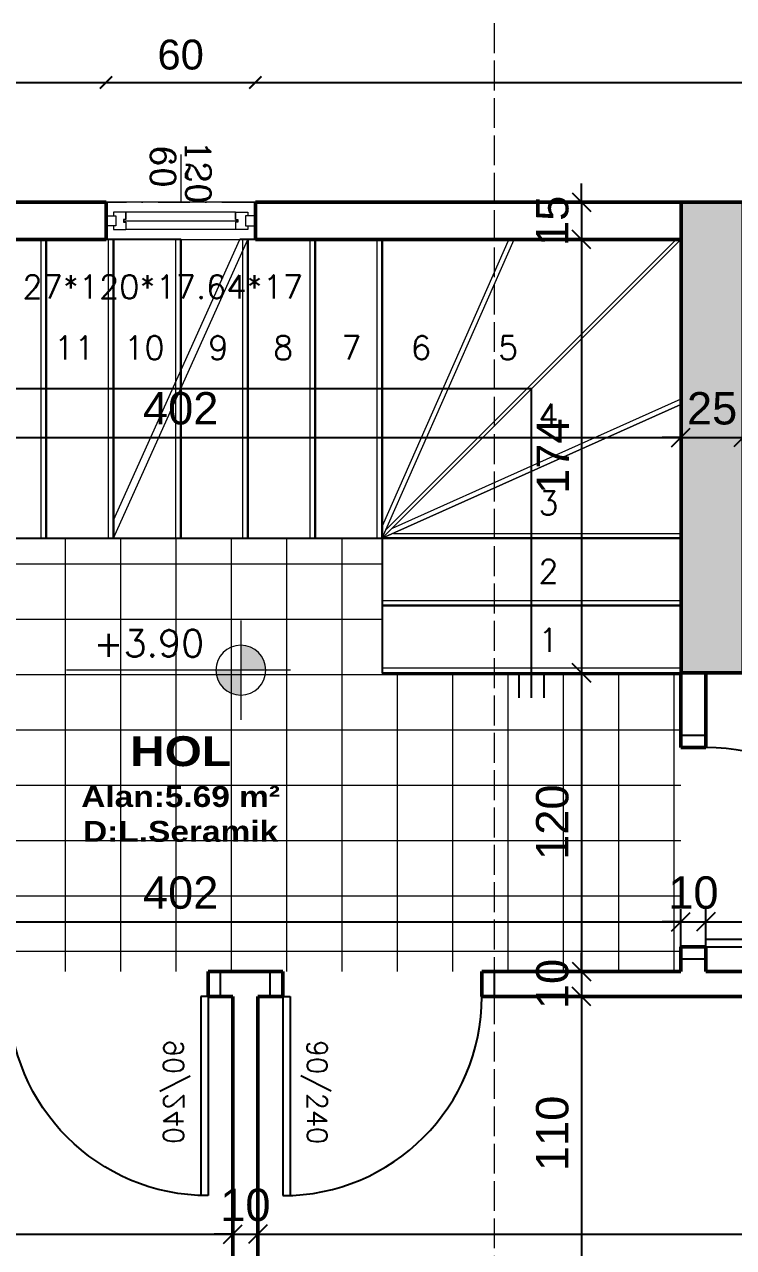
# Model space of a CAD drawing. Header units: millimetres. Extents: x 14753 to 45183, y 5640 to 19518.
# Drawn here: x 22125.2 to 22410.1, y 18725.8 to 19217 of the extents above; entities that cross this region are included whole.
import ezdxf

# ---------------------------------------------------------------- set-up
doc = ezdxf.new("R2010")
doc.units = ezdxf.units.MM
doc.linetypes.add('ACAD_ISO02W100', pattern=[15, 12, -3])
doc.linetypes.add('DASHDOT', pattern=[25.4, 12.7, -6.35, 0, -6.35])
for name, color, linetype, lineweight in [('Duvar', 1, 'Continuous', 50), ('GORUNUS_6_TWA', 69, 'Continuous', 9), ('k aks', 44, 'DASHDOT', 18), ('k dis olcu', 43, 'Continuous', 18), ('k ic olcu', 254, 'Continuous', 18), ('k kolon', 1, 'Continuous', 53), ('k kot', 31, 'Continuous', 20), ('k pencere', 4, 'Continuous', 25), ('k tarama', 252, 'Continuous', 9), ('k ıslak mekan tarama', 252, 'Continuous', 9), ('kesiklii çizgi', 244, 'ACAD_ISO02W100', 5), ('Kolon', 30, 'Continuous', 50)]:
    doc.layers.add(name, color=color, linetype=linetype, lineweight=lineweight)
for name, color, linetype in [('kapı', 11, 'Continuous'), ('merdivenn', 20, 'Continuous'), ('pencere', 2, 'Continuous'), ('Standart', 7, 'Continuous'), ('YAzı', 7, 'Continuous')]:
    doc.layers.add(name, color=color, linetype=linetype)
doc.styles.add('OLCU', font='romans.shx')
doc.styles.get("Standard").update_dxf_attribs({"font": 'arial.ttf'})
doc.styles.add('TCOMPLEX', font='complex.shx')
doc.styles.add('Vaziyet Yazı', font='bgothm.ttf', dxfattribs={"height": 25})
doc.dimstyles.new('icolcu', dxfattribs={"dimtxt": 13, "dimasz": 7.5, "dimexe": 5, "dimexo": 5, "dimgap": 5, "dimtad": 1, "dimdec": 0, "dimtxsty": 'Standard', "dimblk": 'OBLIQUE', "dimcen": 2.5, "dimdle": 5, "dimclrd": 256, "dimclre": 256, "dimclrt": 256, "dimadec": 4, "dimazin": 0, "dimtfac": 1, "dimtdec": 0, "dimtix": 1, "dimtmove": 2, "dimatfit": 3, "dimldrblk": 'OBLIQUE', "dimfxl": 1, "dimarcsym": 0})
doc.dimstyles.new('icölcü', dxfattribs={"dimtxt": 12, "dimasz": 5, "dimexe": 1.25, "dimexo": 0.625, "dimgap": 5, "dimtad": 1, "dimdec": 0, "dimtxsty": 'Standard', "dimblk": 'ARCHTICK', "dimcen": -10, "dimse1": 1, "dimse2": 1, "dimadec": 0, "dimazin": 0, "dimtfac": 1, "dimtdec": 0, "dimtix": 1, "dimtmove": 0, "dimatfit": 3, "dimldrblk": 'ARCHTICK', "dimfxl": 1, "dimarcsym": 0})

# ---------------------------------------------------------------- blocks, each defined once
blk = doc.blocks.new('90 lık kapı 2')
at = {"layer": 'kapı'}
for p, q in [((4417.29, 2446.43), (4417.29, 2526.37)), ((4420.24, 2446.43), (4420.24, 2526.43)), ((4335.24, 2436.43), (4335.24, 2446.43)), ((4335.24, 2446.43), (4340.24, 2446.43)), ((4340.24, 2446.43), (4340.24, 2436.43)), ((4420.24, 2446.43), (4417.29, 2446.43)), ((4420.24, 2436.43), (4420.24, 2446.43)), ((4420.24, 2446.43), (4425.24, 2446.43)), ((4425.24, 2446.43), (4425.24, 2436.43)), ((4340.24, 2436.43), (4335.24, 2436.43)), ((4425.24, 2436.43), (4420.24, 2436.43))]:
    blk.add_line(p, q, dxfattribs=at)
blk.add_arc((4420.24, 2446.43), 80, 90, 180, dxfattribs=at)
at = {"layer": 'kapı', "style": 'OLCU'}
blk.add_text('90/240', height=8, rotation=90, dxfattribs=at).set_placement((4410.36, 2463.91))
blk = doc.blocks.new('60-120')
at = {"layer": 'GORUNUS_6_TWA', "color": 2, "linetype": 'Continuous', "ltscale": 0.02}
for p, q in [((374289.58, 4546016.34), (374289.58, 4545997.16)), ((374311.58, 4545993.16), (374267.58, 4545993.16)), ((374266.58, 4545989.66), (374312.58, 4545989.66)), ((374311.58, 4545986.16), (374267.58, 4545986.16))]:
    blk.add_line(p, q, dxfattribs=at)
blk.add_lwpolyline([(374319.58, 4545997.16), (374259.58, 4545997.16), (374259.58, 4545982.16), (374319.58, 4545982.16)], close=True, dxfattribs=at)
for points in [[(374267.58, 4545993.16), (374262.58, 4545993.16), (374262.58, 4545991.66)], [(374267.58, 4545990.16), (374267.58, 4545993.16), (374267.58, 4545993.16), (374267.58, 4545990.16), (374266.58, 4545990.16), (374266.58, 4545989.16), (374267.58, 4545989.16), (374267.58, 4545986.16)], [(374311.58, 4545993.16), (374316.58, 4545993.16), (374316.58, 4545991.66)], [(374311.58, 4545990.16), (374311.58, 4545993.16), (374311.58, 4545993.16), (374311.58, 4545990.16), (374312.58, 4545990.16), (374312.58, 4545989.16), (374311.58, 4545989.16), (374311.58, 4545986.16)], [(374259.58, 4545991.66), (374263.58, 4545991.66), (374263.58, 4545987.66), (374259.58, 4545987.66), (374259.58, 4545991.66)], [(374262.58, 4545987.66), (374262.58, 4545986.16), (374267.58, 4545986.16), (374267.58, 4545986.16)], [(374316.58, 4545987.66), (374316.58, 4545986.16), (374311.58, 4545986.16), (374311.58, 4545986.16)], [(374319.58, 4545991.66), (374315.58, 4545991.66), (374315.58, 4545987.66), (374319.58, 4545987.66), (374319.58, 4545991.66)]]:
    blk.add_lwpolyline(points, dxfattribs=at)
at = {"layer": 'GORUNUS_6_TWA', "color": 2, "linetype": 'Continuous', "ltscale": 0.02, "style": 'TCOMPLEX'}
for s, p in [('60', (374277.47, 4546019.94)), ('120', (374291.65, 4546022.08))]:
    blk.add_text(s, height=10, rotation=270, dxfattribs=at).set_placement(p)
blk = doc.blocks.new('KESİT')
at = {"layer": 'kesiklii çizgi', "color": 3}
blk.add_line((381060, 4552610), (381060, 4551290), dxfattribs=at)
blk = doc.blocks.new('AKS-KOLON')
at = {"layer": 'k tarama'}
h = blk.add_hatch(dxfattribs=at)
h.set_pattern_fill('ANSI33', color=256, scale=1.5)
h.set_pattern_definition([(45, (-7754.55, -1210.899), (-6.73519209, 6.73519209), []), (45, (-7747.815, -1210.899), (-6.73519209, 6.73519209), [4.7625, -2.38125])])
h.paths.add_polyline_path([(376943.55, 4551394.22), (376918.55, 4551394.22), (376918.55, 4551205.22), (376943.55, 4551205.22)])
h.paths.add_polyline_path([(376516.55, 4551394.22), (376491.55, 4551394.22), (376491.55, 4551205.22), (376516.55, 4551205.22)])
h.paths.add_polyline_path([(376352.55, 4551394.22), (376317.55, 4551394.22), (376317.55, 4551334.22), (376352.55, 4551334.22)])
h.paths.add_polyline_path([(376377.55, 4550775.22), (376317.55, 4550775.22), (376317.55, 4550740.22), (376377.55, 4550740.22)])
h.paths.add_polyline_path([(376943.55, 4550800.22), (376908.55, 4550800.22), (376908.55, 4550740.22), (376943.55, 4550740.22)])
h.paths.add_polyline_path([(377393.55, 4550800.22), (377358.55, 4550800.22), (377358.55, 4550740.22), (377393.55, 4550740.22)])
at = {"layer": 'Duvar'}
blk.add_lwpolyline([(376918.55, 4551394.22), (376943.55, 4551394.22), (376943.55, 4551205.22)], dxfattribs=at)
at = {"layer": 'k aks'}
blk.add_line((376147.55, 4551394.22), (377609.55, 4551394.22), dxfattribs=at)
at = {"layer": 'Kolon'}
blk.add_lwpolyline([(376918.55, 4551394.22), (376943.55, 4551394.22), (376943.55, 4551205.22), (376918.55, 4551205.22)], close=True, dxfattribs=at)
blk = doc.blocks.new('_ArchTick')
at = {"color": 0, "linetype": 'ByBlock', "const_width": 0.15}
blk.add_lwpolyline([(-0.5, -0.5), (0.5, 0.5)], dxfattribs=at)
blk = doc.blocks.new('*D138')
at = {"layer": 'Defpoints', "color": 0, "transparency": 16777216}
for p in [(22157.97, 19193.69), (21922.47, 19145.61), (22157.97, 19145.61)]:
    blk.add_point(p, dxfattribs=at)
at = {"layer": 'k dis olcu', "color": 0, "lineweight": -2, "transparency": 16777216}
blk.add_line((21922.47, 19193.69), (22157.97, 19193.69), dxfattribs=at)
at = {"layer": 'k dis olcu', "color": 0, "lineweight": -2, "transparency": 16777216, "xscale": 5, "yscale": 5, "zscale": 5, "rotation": 180}
blk.add_blockref('_ArchTick', (21922.47, 19193.69), dxfattribs=at)
at = {"layer": 'k dis olcu', "color": 0, "lineweight": -2, "transparency": 16777216, "xscale": 5, "yscale": 5, "zscale": 5}
blk.add_blockref('_ArchTick', (22157.97, 19193.69), dxfattribs=at)
at = {"layer": 'k dis olcu', "color": 0, "transparency": 16777216, "insert": (22040.22, 19204.82), "char_height": 12, "attachment_point": 5}
blk.add_mtext('236', dxfattribs=at)
blk = doc.blocks.new('*D139')
at = {"layer": 'Defpoints', "color": 0, "transparency": 16777216}
for p in [(22217.97, 19193.69), (22157.97, 19145.61), (22217.97, 19145.61)]:
    blk.add_point(p, dxfattribs=at)
at = {"layer": 'k dis olcu', "color": 0, "lineweight": -2, "transparency": 16777216}
blk.add_line((22157.97, 19193.69), (22217.97, 19193.69), dxfattribs=at)
at = {"layer": 'k dis olcu', "color": 0, "lineweight": -2, "transparency": 16777216, "xscale": 5, "yscale": 5, "zscale": 5, "rotation": 180}
blk.add_blockref('_ArchTick', (22157.97, 19193.69), dxfattribs=at)
at = {"layer": 'k dis olcu', "color": 0, "lineweight": -2, "transparency": 16777216, "xscale": 5, "yscale": 5, "zscale": 5}
blk.add_blockref('_ArchTick', (22217.97, 19193.69), dxfattribs=at)
at = {"layer": 'k dis olcu', "color": 0, "transparency": 16777216, "insert": (22187.97, 19204.82), "char_height": 12, "attachment_point": 5}
blk.add_mtext('60', dxfattribs=at)
blk = doc.blocks.new('*D140')
at = {"layer": 'Defpoints', "color": 0, "transparency": 16777216}
for p in [(22863.97, 19193.69), (22217.97, 19145.61), (22863.97, 19145.61)]:
    blk.add_point(p, dxfattribs=at)
at = {"layer": 'k dis olcu', "color": 0, "lineweight": -2, "transparency": 16777216}
blk.add_line((22217.97, 19193.69), (22863.97, 19193.69), dxfattribs=at)
at = {"layer": 'k dis olcu', "color": 0, "lineweight": -2, "transparency": 16777216, "xscale": 5, "yscale": 5, "zscale": 5, "rotation": 180}
blk.add_blockref('_ArchTick', (22217.97, 19193.69), dxfattribs=at)
at = {"layer": 'k dis olcu', "color": 0, "lineweight": -2, "transparency": 16777216, "xscale": 5, "yscale": 5, "zscale": 5}
blk.add_blockref('_ArchTick', (22863.97, 19193.69), dxfattribs=at)
at = {"layer": 'k dis olcu', "color": 0, "transparency": 16777216, "insert": (22540.97, 19204.82), "char_height": 12, "attachment_point": 5}
blk.add_mtext('646', dxfattribs=at)
blk = doc.blocks.new('_Oblique')
at = {"color": 0, "linetype": 'ByBlock', "lineweight": -2}
blk.add_line((-0.5, -0.5), (0.5, 0.5), dxfattribs=at)
blk = doc.blocks.new('*D337')
at = {"layer": 'Defpoints', "color": 0, "transparency": 16777216}
for p in [(21802.97, 18731.18), (22208.97, 18731.18), (22208.97, 18731.18)]:
    blk.add_point(p, dxfattribs=at)
at = {"layer": 'k ic olcu', "lineweight": -2, "transparency": 16777216}
blk.add_line((21797.97, 18731.18), (22213.97, 18731.18), dxfattribs=at)
at = {"layer": 'k ic olcu', "lineweight": -2, "transparency": 16777216, "xscale": 7.5, "yscale": 7.5, "zscale": 7.5, "rotation": 180}
blk.add_blockref('_Oblique', (21802.97, 18731.18), dxfattribs=at)
at = {"layer": 'k ic olcu', "lineweight": -2, "transparency": 16777216, "xscale": 7.5, "yscale": 7.5, "zscale": 7.5}
blk.add_blockref('_Oblique', (22208.97, 18731.18), dxfattribs=at)
at = {"layer": 'k ic olcu', "transparency": 16777216, "insert": (22005.97, 18742.82), "char_height": 13, "attachment_point": 5}
blk.add_mtext('406', dxfattribs=at)
blk = doc.blocks.new('*D271')
at = {"layer": 'Defpoints', "color": 0, "transparency": 16777216}
for p in [(22208.97, 18731.18), (22218.97, 18731.18), (22218.97, 18731.18)]:
    blk.add_point(p, dxfattribs=at)
at = {"layer": 'k ic olcu', "lineweight": -2, "transparency": 16777216}
for p, q in [((22208.97, 18731.18), (22201.47, 18731.18)), ((22208.97, 18731.18), (22218.97, 18731.18)), ((22218.97, 18731.18), (22226.47, 18731.18))]:
    blk.add_line(p, q, dxfattribs=at)
at = {"layer": 'k ic olcu', "lineweight": -2, "transparency": 16777216, "xscale": 7.5, "yscale": 7.5, "zscale": 7.5}
blk.add_blockref('_Oblique', (22208.97, 18731.18), dxfattribs=at)
at = {"layer": 'k ic olcu', "lineweight": -2, "transparency": 16777216, "xscale": 7.5, "yscale": 7.5, "zscale": 7.5, "rotation": 180}
blk.add_blockref('_Oblique', (22218.97, 18731.18), dxfattribs=at)
at = {"layer": 'k ic olcu', "transparency": 16777216, "insert": (22213.97, 18742.82), "char_height": 13, "attachment_point": 5}
blk.add_mtext('10', dxfattribs=at)
blk = doc.blocks.new('*D272')
at = {"layer": 'Defpoints', "color": 0, "transparency": 16777216}
for p in [(22218.97, 18731.18), (22848.97, 18731.18), (22848.97, 18731.18)]:
    blk.add_point(p, dxfattribs=at)
at = {"layer": 'k ic olcu', "lineweight": -2, "transparency": 16777216}
blk.add_line((22213.97, 18731.18), (22853.97, 18731.18), dxfattribs=at)
at = {"layer": 'k ic olcu', "lineweight": -2, "transparency": 16777216, "xscale": 7.5, "yscale": 7.5, "zscale": 7.5, "rotation": 180}
blk.add_blockref('_Oblique', (22218.97, 18731.18), dxfattribs=at)
at = {"layer": 'k ic olcu', "lineweight": -2, "transparency": 16777216, "xscale": 7.5, "yscale": 7.5, "zscale": 7.5}
blk.add_blockref('_Oblique', (22848.97, 18731.18), dxfattribs=at)
at = {"layer": 'k ic olcu', "transparency": 16777216, "insert": (22533.97, 18742.82), "char_height": 13, "attachment_point": 5}
blk.add_mtext('630', dxfattribs=at)
blk = doc.blocks.new('*D274')
at = {"layer": 'Defpoints', "color": 0, "transparency": 16777216}
for p in [(22348.97, 19145.61), (22348.97, 19130.61), (22348.97, 19130.61)]:
    blk.add_point(p, dxfattribs=at)
at = {"layer": 'k ic olcu', "lineweight": -2, "transparency": 16777216}
for p, q in [((22348.97, 19145.61), (22348.97, 19153.11)), ((22348.97, 19145.61), (22348.97, 19130.61)), ((22353.97, 19145.61), (22353.97, 19145.61)), ((22348.97, 19130.61), (22348.97, 19123.11)), ((22353.97, 19130.61), (22353.97, 19130.61))]:
    blk.add_line(p, q, dxfattribs=at)
at = {"layer": 'k ic olcu', "lineweight": -2, "transparency": 16777216, "xscale": 7.5, "yscale": 7.5, "zscale": 7.5}
for p, rotation in [((22348.97, 19145.61), 270), ((22348.97, 19130.61), 90)]:
    blk.add_blockref('_Oblique', p, dxfattribs=dict(at, rotation=rotation))
at = {"layer": 'k ic olcu', "transparency": 16777216, "insert": (22337.33, 19138.11), "char_height": 13, "attachment_point": 5, "rotation": 90}
blk.add_mtext('15', dxfattribs=at)
blk = doc.blocks.new('*D131')
at = {"layer": 'Defpoints', "color": 0, "transparency": 16777216}
for p in [(22348.97, 19130.61), (22348.97, 18956.61), (22348.97, 18956.61)]:
    blk.add_point(p, dxfattribs=at)
at = {"layer": 'k ic olcu', "lineweight": -2, "transparency": 16777216}
for p, q in [((22348.97, 19135.61), (22348.97, 18951.61)), ((22353.97, 19130.61), (22353.97, 19130.61)), ((22353.97, 18956.61), (22353.97, 18956.61))]:
    blk.add_line(p, q, dxfattribs=at)
at = {"layer": 'k ic olcu', "lineweight": -2, "transparency": 16777216, "xscale": 7.5, "yscale": 7.5, "zscale": 7.5}
for p, rotation in [((22348.97, 19130.61), 90), ((22348.97, 18956.61), 270)]:
    blk.add_blockref('_Oblique', p, dxfattribs=dict(at, rotation=rotation))
at = {"layer": 'k ic olcu', "transparency": 16777216, "insert": (22337.45, 19043.61), "char_height": 13, "attachment_point": 5, "rotation": 90}
blk.add_mtext('174', dxfattribs=at)
blk = doc.blocks.new('*D275')
at = {"layer": 'Defpoints', "color": 0, "transparency": 16777216}
for p in [(22348.97, 18956.61), (22348.97, 18836.61), (22348.97, 18836.61)]:
    blk.add_point(p, dxfattribs=at)
at = {"layer": 'k ic olcu', "lineweight": -2, "transparency": 16777216}
for p, q in [((22348.97, 18961.61), (22348.97, 18831.61)), ((22353.97, 18956.61), (22353.97, 18956.61)), ((22353.97, 18836.61), (22353.97, 18836.61))]:
    blk.add_line(p, q, dxfattribs=at)
at = {"layer": 'k ic olcu', "lineweight": -2, "transparency": 16777216, "xscale": 7.5, "yscale": 7.5, "zscale": 7.5}
for p, rotation in [((22348.97, 18956.61), 90), ((22348.97, 18836.61), 270)]:
    blk.add_blockref('_Oblique', p, dxfattribs=dict(at, rotation=rotation))
at = {"layer": 'k ic olcu', "transparency": 16777216, "insert": (22337.33, 18896.61), "char_height": 13, "attachment_point": 5, "rotation": 90}
blk.add_mtext('120', dxfattribs=at)
blk = doc.blocks.new('*D276')
at = {"layer": 'Defpoints', "color": 0, "transparency": 16777216}
for p in [(22348.97, 18836.61), (22348.97, 18826.61), (22348.97, 18826.61)]:
    blk.add_point(p, dxfattribs=at)
at = {"layer": 'k ic olcu', "lineweight": -2, "transparency": 16777216}
for p, q in [((22348.97, 18836.61), (22348.97, 18844.11)), ((22348.97, 18836.61), (22348.97, 18826.61)), ((22353.97, 18836.61), (22353.97, 18836.61)), ((22348.97, 18826.61), (22348.97, 18819.11)), ((22353.97, 18826.61), (22353.97, 18826.61))]:
    blk.add_line(p, q, dxfattribs=at)
at = {"layer": 'k ic olcu', "lineweight": -2, "transparency": 16777216, "xscale": 7.5, "yscale": 7.5, "zscale": 7.5}
for p, rotation in [((22348.97, 18836.61), 270), ((22348.97, 18826.61), 90)]:
    blk.add_blockref('_Oblique', p, dxfattribs=dict(at, rotation=rotation))
at = {"layer": 'k ic olcu', "transparency": 16777216, "insert": (22337.33, 18831.61), "char_height": 13, "attachment_point": 5, "rotation": 90}
blk.add_mtext('10', dxfattribs=at)
blk = doc.blocks.new('*D277')
at = {"layer": 'Defpoints', "color": 0, "transparency": 16777216}
for p in [(22348.97, 18826.61), (22328.97, 18716.61), (22348.97, 18716.61)]:
    blk.add_point(p, dxfattribs=at)
at = {"layer": 'k ic olcu', "lineweight": -2, "transparency": 16777216}
for p, q in [((22348.97, 18831.61), (22348.97, 18711.61)), ((22353.97, 18826.61), (22353.97, 18826.61)), ((22333.97, 18716.61), (22353.97, 18716.61))]:
    blk.add_line(p, q, dxfattribs=at)
at = {"layer": 'k ic olcu', "lineweight": -2, "transparency": 16777216, "xscale": 7.5, "yscale": 7.5, "zscale": 7.5}
for p, rotation in [((22348.97, 18826.61), 90), ((22348.97, 18716.61), 270)]:
    blk.add_blockref('_Oblique', p, dxfattribs=dict(at, rotation=rotation))
at = {"layer": 'k ic olcu', "transparency": 16777216, "insert": (22337.33, 18771.61), "char_height": 13, "attachment_point": 5, "rotation": 90}
blk.add_mtext('110', dxfattribs=at)
blk = doc.blocks.new('*D293')
at = {"layer": 'Defpoints', "color": 0, "transparency": 16777216}
for p in [(22388.97, 18856.61), (21986.97, 18836.61), (22388.97, 18836.61)]:
    blk.add_point(p, dxfattribs=at)
at = {"layer": 'k ic olcu', "lineweight": -2, "transparency": 16777216}
for p, q in [((21986.97, 18841.61), (21986.97, 18861.61)), ((22388.97, 18841.61), (22388.97, 18861.61)), ((21981.97, 18856.61), (22393.97, 18856.61))]:
    blk.add_line(p, q, dxfattribs=at)
at = {"layer": 'k ic olcu', "lineweight": -2, "transparency": 16777216, "xscale": 7.5, "yscale": 7.5, "zscale": 7.5, "rotation": 180}
blk.add_blockref('_Oblique', (21986.97, 18856.61), dxfattribs=at)
at = {"layer": 'k ic olcu', "lineweight": -2, "transparency": 16777216, "xscale": 7.5, "yscale": 7.5, "zscale": 7.5}
blk.add_blockref('_Oblique', (22388.97, 18856.61), dxfattribs=at)
at = {"layer": 'k ic olcu', "transparency": 16777216, "insert": (22187.97, 18868.25), "char_height": 13, "attachment_point": 5}
blk.add_mtext('402', dxfattribs=at)
blk = doc.blocks.new('*D294')
at = {"layer": 'Defpoints', "color": 0, "transparency": 16777216}
for p in [(22398.97, 18856.61), (22388.97, 18836.61), (22398.97, 18836.61)]:
    blk.add_point(p, dxfattribs=at)
at = {"layer": 'k ic olcu', "lineweight": -2, "transparency": 16777216}
for p, q in [((22388.97, 18841.61), (22388.97, 18861.61)), ((22398.97, 18841.61), (22398.97, 18861.61)), ((22388.97, 18856.61), (22381.47, 18856.61)), ((22388.97, 18856.61), (22398.97, 18856.61)), ((22398.97, 18856.61), (22406.47, 18856.61))]:
    blk.add_line(p, q, dxfattribs=at)
at = {"layer": 'k ic olcu', "lineweight": -2, "transparency": 16777216, "xscale": 7.5, "yscale": 7.5, "zscale": 7.5}
blk.add_blockref('_Oblique', (22388.97, 18856.61), dxfattribs=at)
at = {"layer": 'k ic olcu', "lineweight": -2, "transparency": 16777216, "xscale": 7.5, "yscale": 7.5, "zscale": 7.5, "rotation": 180}
blk.add_blockref('_Oblique', (22398.97, 18856.61), dxfattribs=at)
at = {"layer": 'k ic olcu', "transparency": 16777216, "insert": (22393.97, 18868.25), "char_height": 13, "attachment_point": 5}
blk.add_mtext('10', dxfattribs=at)
blk = doc.blocks.new('*D295')
at = {"layer": 'Defpoints', "color": 0, "transparency": 16777216}
for p in [(22848.97, 18856.61), (22398.97, 18836.61), (22848.97, 18836.61)]:
    blk.add_point(p, dxfattribs=at)
at = {"layer": 'k ic olcu', "lineweight": -2, "transparency": 16777216}
for p, q in [((22398.97, 18841.61), (22398.97, 18861.61)), ((22848.97, 18841.61), (22848.97, 18861.61)), ((22393.97, 18856.61), (22853.97, 18856.61))]:
    blk.add_line(p, q, dxfattribs=at)
at = {"layer": 'k ic olcu', "lineweight": -2, "transparency": 16777216, "xscale": 7.5, "yscale": 7.5, "zscale": 7.5, "rotation": 180}
blk.add_blockref('_Oblique', (22398.97, 18856.61), dxfattribs=at)
at = {"layer": 'k ic olcu', "lineweight": -2, "transparency": 16777216, "xscale": 7.5, "yscale": 7.5, "zscale": 7.5}
blk.add_blockref('_Oblique', (22848.97, 18856.61), dxfattribs=at)
at = {"layer": 'k ic olcu', "transparency": 16777216, "insert": (22623.97, 18868.25), "char_height": 13, "attachment_point": 5}
blk.add_mtext('450', dxfattribs=at)
blk = doc.blocks.new('*D298')
at = {"layer": 'Defpoints', "color": 0, "transparency": 16777216}
for p in [(21986.97, 19062.15), (22388.97, 19051.11), (22388.97, 19051.11)]:
    blk.add_point(p, dxfattribs=at)
at = {"layer": 'k ic olcu', "lineweight": -2, "transparency": 16777216}
for p, q in [((21986.97, 19057.15), (21986.97, 19046.11)), ((21981.97, 19051.11), (22393.97, 19051.11))]:
    blk.add_line(p, q, dxfattribs=at)
at = {"layer": 'k ic olcu', "lineweight": -2, "transparency": 16777216, "xscale": 7.5, "yscale": 7.5, "zscale": 7.5, "rotation": 180}
blk.add_blockref('_Oblique', (21986.97, 19051.11), dxfattribs=at)
at = {"layer": 'k ic olcu', "lineweight": -2, "transparency": 16777216, "xscale": 7.5, "yscale": 7.5, "zscale": 7.5}
blk.add_blockref('_Oblique', (22388.97, 19051.11), dxfattribs=at)
at = {"layer": 'k ic olcu', "transparency": 16777216, "insert": (22187.97, 19062.75), "char_height": 13, "attachment_point": 5}
blk.add_mtext('402', dxfattribs=at)
blk = doc.blocks.new('*D299')
at = {"layer": 'Defpoints', "color": 0, "transparency": 16777216}
for p in [(22388.97, 19051.11), (22413.97, 19051.11), (22413.97, 19051.11)]:
    blk.add_point(p, dxfattribs=at)
at = {"layer": 'k ic olcu', "lineweight": -2, "transparency": 16777216}
for p, q in [((22388.97, 19051.11), (22381.47, 19051.11)), ((22388.97, 19051.11), (22413.97, 19051.11)), ((22413.97, 19051.11), (22421.47, 19051.11))]:
    blk.add_line(p, q, dxfattribs=at)
at = {"layer": 'k ic olcu', "lineweight": -2, "transparency": 16777216, "xscale": 7.5, "yscale": 7.5, "zscale": 7.5}
blk.add_blockref('_Oblique', (22388.97, 19051.11), dxfattribs=at)
at = {"layer": 'k ic olcu', "lineweight": -2, "transparency": 16777216, "xscale": 7.5, "yscale": 7.5, "zscale": 7.5, "rotation": 180}
blk.add_blockref('_Oblique', (22413.97, 19051.11), dxfattribs=at)
at = {"layer": 'k ic olcu', "transparency": 16777216, "insert": (22401.47, 19062.75), "char_height": 13, "attachment_point": 5}
blk.add_mtext('25', dxfattribs=at)
blk = doc.blocks.new('dfssdfaswerfawef')
at = {"layer": 'k kot'}
h = blk.add_hatch(color=256, dxfattribs=at)
h.dxf.hatch_style = 1
h.paths.add_polyline_path([(9693.94, 3364.49, 0.414214), (9683.94, 3354.49), (9693.94, 3354.49)])
h.paths.add_polyline_path([(9693.94, 3354.49), (9693.94, 3344.49, 0.414214), (9703.94, 3354.49)])
for p, q in [((9693.94, 3374.49), (9693.94, 3334.49)), ((9673.94, 3354.49), (9763.94, 3354.49))]:
    blk.add_line(p, q, dxfattribs=at)
blk.add_circle((9693.94, 3354.49), 10, dxfattribs=at)

msp = doc.modelspace()

# ---------------------------------------------------------------- hatches: boundary and pattern name
at = {"layer": 'k ıslak mekan tarama'}
h = msp.add_hatch(dxfattribs=at)
h.set_pattern_fill('NET', color=256, scale=7)
h.set_pattern_definition([(0, (-362284.125, -4533257.538), (0, 22.225), []), (90, (-362284.125, -4533257.538), (-22.225, 1e-15), [])])
h.paths.add_polyline_path([(21976.97, 18956.61), (21961.97, 18956.61), (21961.97, 19130.61), (21945.97, 19130.61), (21945.97, 19082.61), (21909.22, 19082.61), (21909.22, 19130.61), (21892.97, 19130.61), (21892.97, 19020.88), (21802.97, 19020.88), (21802.97, 19008.61), (21862.97, 19008.61), (21862.97, 19004.61), (21864.97, 19004.61), (21864.97, 18997.11), (21862.97, 18943.61), (21802.97, 18943.61), (21802.97, 18932.61), (21837.17, 18932.61), (21839.75, 18932.61, 0.159043), (21845.79, 18909.81, -0.121554), (21849.59, 18894.61, -0.121554), (21845.79, 18879.41, 0.159043), (21839.75, 18856.61), (21837.17, 18856.61), (21802.97, 18856.61), (21802.97, 18836.61), (21976.97, 18836.61), (21976.97, 18846.61), (21906.97, 18846.61, -0.473387), (21976.97, 18916.61), (21976.97, 18921.61)])
h.paths.add_polyline_path([(22194.81, 18804.94), (22194.81, 18766.85), (22176.52, 18766.85), (22176.52, 18804.94)], flags=24)
h.paths.add_polyline_path([(21958.13, 18846.4), (21920.03, 18846.4), (21920.03, 18864.68), (21958.13, 18864.68)], flags=24)
h.paths.add_polyline_path([(22414.55, 18850.78), (22464.83, 18850.78), (22464.83, 18869.06), (22414.55, 18869.06)], flags=24)
h.paths.add_polyline_path([(22233.14, 18811.04), (22233.14, 18760.75), (22251.42, 18760.75), (22251.42, 18811.04)], flags=24)
h.paths.add_polyline_path([(22020.57, 18937.15), (22038.82, 18937.15), (22038.82, 18951.34), (22020.57, 18951.34)], flags=24)
h.paths.add_polyline_path([(21986.97, 18836.61), (22388.97, 18836.61), (22388.97, 18956.61), (22268.97, 18956.61), (22268.97, 18983.61), (22268.97, 19010.61), (22266.97, 19010.61), (22241.97, 19010.61), (22214.97, 19010.61), (22187.97, 19010.61), (22160.97, 19010.61), (22133.97, 19010.61), (22106.97, 19010.61), (22106.97, 18983.61), (22106.97, 18956.61), (21986.97, 18956.61)])

# ---------------------------------------------------------------- linework, layer by layer
at = {"layer": 'Duvar'}
for p, q in [((22157.97, 19145.61), (22157.97, 19130.61)), ((22217.97, 19130.61), (22217.97, 19145.61)), ((22388.97, 18926.61), (22388.97, 18956.61)), ((22398.97, 18926.61), (22398.97, 18956.61)), ((22388.97, 18926.61), (22398.97, 18926.61)), ((22388.97, 18836.61), (22388.97, 18846.61)), ((22388.97, 18846.61), (22398.97, 18846.61)), ((22398.97, 18836.61), (22398.97, 18846.61)), ((22228.97, 18836.61), (22198.97, 18836.61)), ((22198.97, 18836.61), (22198.97, 18826.61)), ((22228.97, 18836.61), (22228.97, 18826.61)), ((22388.97, 18836.61), (22308.97, 18836.61)), ((22308.97, 18826.61), (22308.97, 18836.61)), ((22848.97, 18836.61), (22398.97, 18836.61)), ((22208.97, 18826.61), (22198.97, 18826.61)), ((22208.97, 18506.61), (22208.97, 18826.61)), ((22218.97, 18716.61), (22218.97, 18826.61)), ((22228.97, 18826.61), (22218.97, 18826.61)), ((22848.97, 18826.61), (22308.97, 18826.61))]:
    msp.add_line(p, q, dxfattribs=at)
for points in [[(21986.97, 19145.61), (22157.97, 19145.61)], [(22217.97, 19145.61), (22388.97, 19145.61)], [(21986.97, 19130.61), (22157.97, 19130.61)], [(22217.97, 19130.61), (22388.97, 19130.61)]]:
    msp.add_lwpolyline(points, dxfattribs=at)
at = {"layer": 'merdivenn', "lineweight": 20, "ltscale": 0.3, "transparency": 33554595}
for p, q in [((22131.97, 19010.61), (22131.97, 19130.61)), ((22158.97, 19010.61), (22158.97, 19130.61)), ((22160.97, 19010.61), (22214.97, 19130.61)), ((22160.97, 19017.92), (22211.68, 19130.61)), ((22212.97, 19010.61), (22212.97, 19130.61)), ((22239.97, 19010.61), (22239.97, 19130.61)), ((22266.97, 19010.61), (22266.97, 19130.61)), ((22320, 19130.98), (22268.97, 19015.43)), ((22268.97, 19010.61), (22388.97, 19130.61)), ((22268.97, 19010.61), (22321.97, 19130.61)), ((22270.55, 19014.2), (22386.97, 19130.61)), ((22388.97, 19066.53), (22272.94, 19014.58)), ((22268.97, 19010.61), (22388.97, 19064.34)), ((22388.97, 19064.34), (22268.97, 19010.61)), ((22273.44, 19012.61), (22388.97, 19012.61)), ((22268.97, 18985.61), (22388.97, 18985.61))]:
    msp.add_line(p, q, dxfattribs=at)
at = {"layer": 'merdivenn', "lineweight": 20, "ltscale": 0.3}
for p, q in [((22185.97, 19010.61), (22185.97, 19130.61)), ((22268.97, 18958.61), (22388.97, 18958.61))]:
    msp.add_line(p, q, dxfattribs=at)
at = {"layer": 'merdivenn', "ltscale": 0.3, "transparency": 33554595}
for points in [[(22106.97, 19130.61), (22106.97, 19010.61), (22133.97, 19010.61), (22133.97, 19130.61)], [(22160.97, 19130.61), (22160.97, 19010.61), (22187.97, 19010.61), (22187.97, 19130.61)], [(22241.97, 19130.61), (22241.97, 19010.61), (22268.97, 19010.61), (22268.97, 19130.61)], [(22388.97, 19130.61), (22268.97, 19130.61), (22268.97, 19010.61), (22388.97, 19010.61)], [(22388.97, 19010.61), (22268.97, 19010.61), (22268.97, 18983.61), (22388.97, 18983.61)], [(22388.97, 18983.61), (22268.97, 18983.61), (22268.97, 18956.61), (22388.97, 18956.61)]]:
    msp.add_lwpolyline(points, close=True, dxfattribs=at)
for points in [[(22158.97, 19130.61), (22133.97, 19130.61), (22133.97, 19010.61), (22160.97, 19010.61), (22160.97, 19130.61), (22158.97, 19130.61)], [(22187.97, 19130.61), (22187.97, 19010.61), (22214.97, 19010.61), (22214.97, 19130.61), (22211.68, 19130.61)], [(22214.97, 19130.61), (22214.97, 19010.61), (22241.97, 19010.61), (22241.97, 19130.61), (22214.97, 19130.61)], [(22328.97, 18946.61), (22328.97, 19070.61), (22019.97, 19070.61), (22019.97, 18946.61)], [(22323.97, 18946.61), (22323.97, 18956.61)], [(22333.97, 18946.61), (22333.97, 18956.61)]]:
    msp.add_lwpolyline(points, dxfattribs=at)

# ---------------------------------------------------------------- block references
at = {"layer": 'k kolon', "xscale": -1, "rotation": 359.9996421312763}
msp.add_blockref('dfssdfaswerfawef', (31906.05, 15603.11), dxfattribs=at)
at = {"layer": 'k pencere'}
msp.add_blockref('AKS-KOLON', (-354529.57, -4532248.61), dxfattribs=at)
at = {"layer": 'Kolon'}
msp.add_blockref('60-120', (-352101.61, -4526851.55), dxfattribs=at)
at = {"layer": 'pencere'}
for p, rotation in [((19952.55, 23266.85), 270), ((26649.21, 21273.04), 180)]:
    msp.add_blockref('90 lık kapı 2', p, dxfattribs=dict(at, rotation=rotation))
at = {"layer": 'pencere', "xscale": -1, "rotation": 180}
msp.add_blockref('90 lık kapı 2', (17778.73, 21273.04), dxfattribs=at)
at = {"layer": 'Standart'}
msp.add_blockref('KESİT', (-358746.03, -4533257.54), dxfattribs=at)

# ---------------------------------------------------------------- texts
at = {"layer": 'k kot', "insert": (22197.43, 18973.81), "char_height": 10.8, "width": 55.5198, "attachment_point": 3, "rotation": 359.9996, "style": 'OLCU'}
msp.add_mtext('+3.90', dxfattribs=at)
at = {"layer": 'merdivenn', "style": 'OLCU'}
for s, height, p in [('27*120*17.64*17', 9.4663, (22124.35, 19106.88)), ('11', 9.466, (22137.14, 19082.44)), ('10', 9.466, (22165.25, 19082.44)), ('9', 9.47, (22199.04, 19082.44)), ('8', 9.47, (22225.08, 19082.44)), ('7', 9.47, (22252.54, 19082.44)), ('6', 9.47, (22280.48, 19082.44)), ('5', 9.47, (22315.52, 19082.44)), ('4', 9.47, (22331.67, 19055.18)), ('3', 9.47, (22331.67, 19020.04))]:
    msp.add_text(s, height=height, dxfattribs=at).set_placement(p)
at = {"layer": 'merdivenn', "ltscale": 0.3, "transparency": 33554595, "style": 'OLCU'}
for s, p in [('2', (22331.67, 18992.6)), ('1', (22331.67, 18965.02))]:
    msp.add_text(s, height=9.47, dxfattribs=at).set_placement(p)
at = {"layer": 'YAzı', "color": 7, "lineweight": -2, "insert": (22187.95, 18909.86), "char_height": 11.52, "width": 275.4024, "attachment_point": 5, "style": 'Vaziyet Yazı'}
msp.add_mtext('{\\fArial Black|b0|i0|c162|p34;\\H1.04167x;HOL \\P\\fArial Black|b0|i0|c0|p34;\\H0.7x;Alan:\\fArial Black|b0|i0|c162|p34;5.69 \\fArial Black|b0|i0|c0|p34;m²\\fArial Black|b0|i0|c162|p34;\\PD:L.Seramik}', dxfattribs=at)

# ---------------------------------------------------------------- dimensions: what is measured, and where the dimension line sits
at = {"layer": 'k dis olcu'}
for base, p1, p2, picture, middle in [((22157.9721, 19193.6889), (21922.4719, 19145.6136), (22157.9721, 19145.6136), '*D138', (22040.222, 19204.8199)), ((22217.97, 19193.69), (22157.97, 19145.61), (22217.97, 19145.61), '*D139', (22187.97, 19204.82)), ((22863.97, 19193.69), (22217.97, 19145.61), (22863.97, 19145.61), '*D140', (22540.97, 19204.82))]:
    dim = msp.add_linear_dim(base=base, p1=p1, p2=p2, dimstyle='icölcü', dxfattribs=at)
    dim.commit()
    dim.dimension.update_dxf_attribs({"geometry": picture, "text_midpoint": middle})
at = {"layer": 'k ic olcu'}
for base, p1, p2, picture, middle in [((22348.97, 19130.61), (22348.97, 19145.61), (22348.97, 19130.61), '*D274', (22337.33, 19138.11)), ((22348.97, 18956.61), (22348.97, 19130.61), (22348.97, 18956.61), '*D131', (22337.45, 19043.61)), ((22348.97, 18836.61), (22348.97, 18956.61), (22348.97, 18836.61), '*D275', (22337.33, 18896.61)), ((22348.97, 18826.61), (22348.97, 18836.61), (22348.97, 18826.61), '*D276', (22337.33, 18831.61)), ((22348.97, 18716.61), (22348.97, 18826.61), (22328.97, 18716.61), '*D277', (22337.33, 18771.61))]:
    dim = msp.add_linear_dim(base=base, p1=p1, p2=p2, angle=90, dimstyle='icolcu', dxfattribs=at)
    dim.commit()
    dim.dimension.update_dxf_attribs({"geometry": picture, "text_midpoint": middle})
for base, p1, p2, picture, middle in [((22388.97, 19051.11), (21986.97, 19062.15), (22388.97, 19051.11), '*D298', (22187.97, 19062.75)), ((22413.97, 19051.11), (22388.97, 19051.11), (22413.97, 19051.11), '*D299', (22401.47, 19062.75)), ((22388.97, 18856.61), (21986.97, 18836.61), (22388.97, 18836.61), '*D293', (22187.97, 18868.25)), ((22398.97, 18856.61), (22388.97, 18836.61), (22398.97, 18836.61), '*D294', (22393.97, 18868.25)), ((22848.97, 18856.61), (22398.97, 18836.61), (22848.97, 18836.61), '*D295', (22623.97, 18868.25)), ((22208.97, 18731.18), (21802.97, 18731.18), (22208.97, 18731.18), '*D337', (22005.97, 18742.82)), ((22218.97, 18731.18), (22208.97, 18731.18), (22218.97, 18731.18), '*D271', (22213.97, 18742.82)), ((22848.97, 18731.18), (22218.97, 18731.18), (22848.97, 18731.18), '*D272', (22533.97, 18742.82))]:
    dim = msp.add_linear_dim(base=base, p1=p1, p2=p2, dimstyle='icolcu', dxfattribs=at)
    dim.commit()
    dim.dimension.update_dxf_attribs({"geometry": picture, "text_midpoint": middle})

doc.saveas('drawing.dxf')
